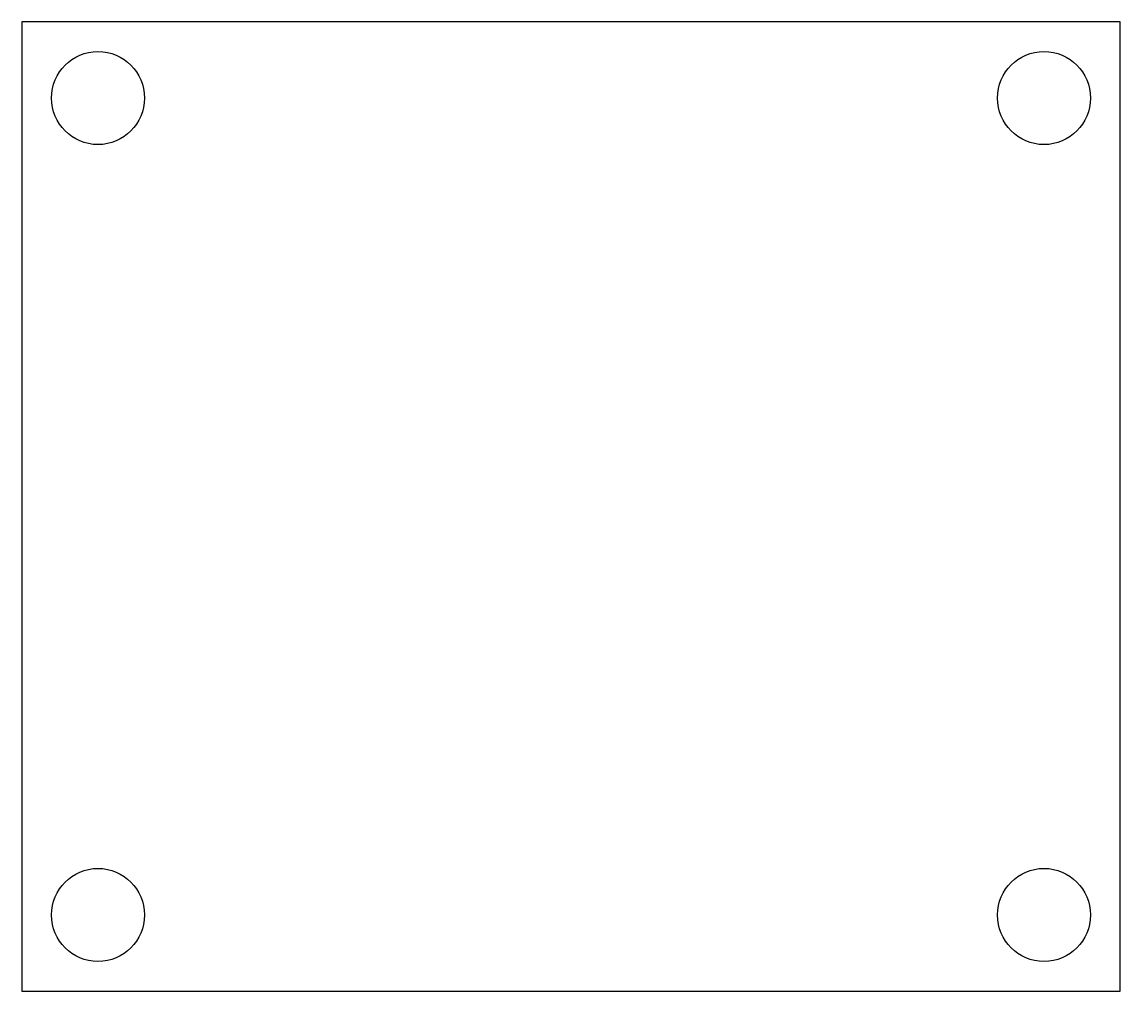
# Model space of a CAD drawing. Extents: x -4.2 to 31.2, y 35.4 to 66.6.
import ezdxf

# ---------------------------------------------------------------- set-up
doc = ezdxf.new("R2010")
doc.units = 0
doc.header["$MEASUREMENT"] = 0
doc.layers.get('0').update_dxf_attribs({"linetype": 'CONTINUOUS'})

# ---------------------------------------------------------------- blocks, each defined once
blk = doc.blocks.new('SHAPE2DVIEW')
at = {"color": 0}
for p, q in [((31.22, 35.39), (0, 35.39)), ((0, 35.39), (0, 0)), ((31.22, 0), (31.22, 35.39)), ((0, 0), (31.22, 0))]:
    blk.add_line(p, q, dxfattribs=at)
for centre in [(2.45, 32.94), (28.77, 32.94), (2.45, 2.45), (28.77, 2.45)]:
    blk.add_circle(centre, 1.5, dxfattribs=at)

msp = doc.modelspace()

# ---------------------------------------------------------------- block references
at = {"color": 0, "rotation": 270}
msp.add_blockref('SHAPE2DVIEW', (-4.17, 66.61), dxfattribs=at)

doc.saveas('drawing.dxf')
